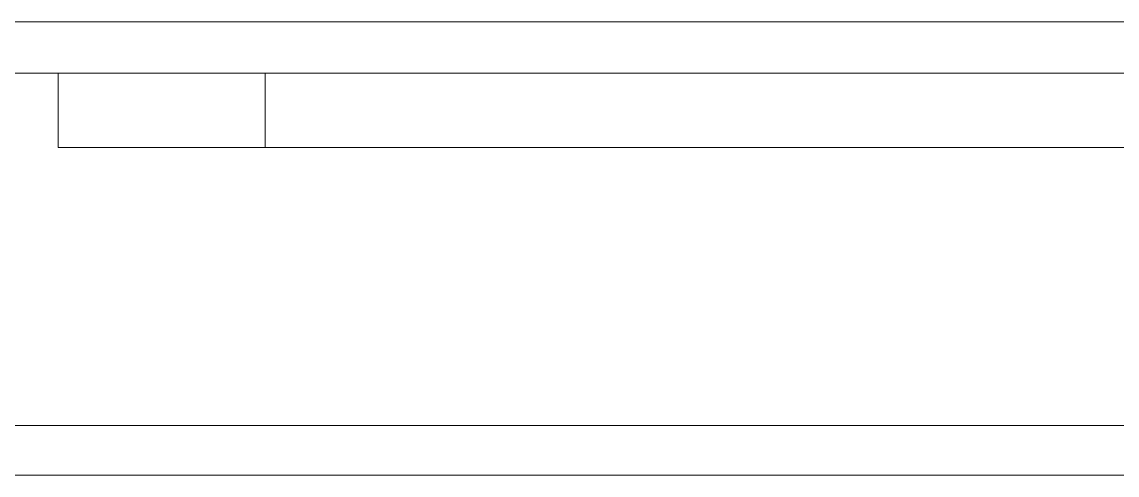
# Model space of a CAD drawing. Header units: inches. Extents: x 3268 to 7018, y 976 to 6708.
# Drawn here: x 5676.188 to 5677.716, y 3497.787 to 3498.419 of the extents above; entities that cross this region are included whole.
import ezdxf

# ---------------------------------------------------------------- set-up
doc = ezdxf.new("R2010")
doc.units = ezdxf.units.IN
doc.header["$MEASUREMENT"] = 0
doc.layers.add('G-IMPT', color=8, linetype='Continuous', lineweight=9)
doc.layers.add('Q-SPCQ', color=91, linetype='Continuous', lineweight=9)

# ---------------------------------------------------------------- blocks, each defined once
blk = doc.blocks.new('Main Locker for Revit - LKR-1_10_autocad_dwg_PRT-007-1-1-9311825-Overall Retail Plan Opt 2')
at = {"layer": 'G-IMPT', "color": 133}
for p, q in [((13.7192, -6.6677), (13.7192, -6.7717)), ((13.7192, -6.7717), (13.7192, -6.6677)), ((14.0079, -6.6677), (14.0079, -6.7717)), ((14.0079, -6.7717), (13.7192, -6.7717)), ((13.7192, -6.7717), (14.0079, -6.7717)), ((19.4306, -6.7717), (14.0079, -6.7717))]:
    blk.add_line(p, q, dxfattribs=at)
blk = doc.blocks.new('Main Locker for Revit - LKR-1_10_autocad_dwg_PRT-007-1-1_DEFAULT-9311827-Overall Retail Plan Opt 2')
blk.add_blockref('Main Locker for Revit - LKR-1_10_autocad_dwg_PRT-007-1-1-9311825-Overall Retail Plan Opt 2', (0, 0))
blk = doc.blocks.new('Main Locker for Revit - LKR-1_10_autocad_dwg_ASY-003-9311829-Overall Retail Plan Opt 2')
blk.add_blockref('Main Locker for Revit - LKR-1_10_autocad_dwg_PRT-007-1-1_DEFAULT-9311827-Overall Retail Plan Opt 2', (0, 0))
blk = doc.blocks.new('Main Locker for Revit - LKR-1_10_autocad_dwg_PRT-004-1-9311836-Overall Retail Plan Opt 2')
at = {"layer": 'G-IMPT', "color": 133}
for p, q in [((-1.8413, -6.5963), (35.4047, -6.5963)), ((-1.8413, -6.6677), (35.4047, -6.6677)), ((35.4047, -6.6677), (-1.8413, -6.6677))]:
    blk.add_line(p, q, dxfattribs=at)
blk = doc.blocks.new('Main Locker for Revit - LKR-1_10_autocad_dwg_PRT-004-1$1$ATF-9311840-Overall Retail Plan Opt 2')
blk.add_blockref('Main Locker for Revit - LKR-1_10_autocad_dwg_PRT-004-1-9311836-Overall Retail Plan Opt 2', (0, 0))
blk = doc.blocks.new('Main Locker for Revit - LKR-1_10_autocad_dwg_PRT-012-1-2-V91-Overall Retail Plan Opt 2')
at = {"layer": 'G-IMPT', "color": 133}
for p, q in [((16.2354, -7.1597), (-0.7323, -7.1597)), ((-0.7323, -7.2287), (16.6172, -7.2287)), ((16.1072, -7.2287), (-0.7323, -7.2287))]:
    blk.add_line(p, q, dxfattribs=at)
blk = doc.blocks.new('Main Locker for Revit - LKR-1_10_autocad_dwg_PRT-012-1-2$1$ATF-V92-Overall Retail Plan Opt 2')
blk.add_blockref('Main Locker for Revit - LKR-1_10_autocad_dwg_PRT-012-1-2-V91-Overall Retail Plan Opt 2', (0, 0))
blk = doc.blocks.new('Main Locker for Revit - LKR-1_10_autocad_dwg_LKR-1_10_A-9311910-Overall Retail Plan Opt 2')
for name in ['Main Locker for Revit - LKR-1_10_autocad_dwg_PRT-004-1$1$ATF-9311840-Overall Retail Plan Opt 2', 'Main Locker for Revit - LKR-1_10_autocad_dwg_PRT-012-1-2$1$ATF-V92-Overall Retail Plan Opt 2', 'Main Locker for Revit - LKR-1_10_autocad_dwg_ASY-003-9311829-Overall Retail Plan Opt 2']:
    blk.add_blockref(name, (0, 0))
blk = doc.blocks.new('Main Locker for Revit - LKR-1_10_autocad_dwg-9311801-Overall Retail Plan Opt 2')
blk.add_blockref('Main Locker for Revit - LKR-1_10_autocad_dwg_LKR-1_10_A-9311910-Overall Retail Plan Opt 2', (0, 0))
blk = doc.blocks.new('Main Locker for Revit - Main Locker for Revit-9311911-Overall Retail Plan Opt 2')
blk.add_blockref('Main Locker for Revit - LKR-1_10_autocad_dwg-9311801-Overall Retail Plan Opt 2', (1.9693, -15.5823))
blk = doc.blocks.new('Arch_5 Points - Units and Amenities_v2022_rvt-1-Overall Retail Plan Opt 2')
at = {"layer": 'Q-SPCQ', "color": 133, "lineweight": 9}
blk.add_blockref('Main Locker for Revit - Main Locker for Revit-9311911-Overall Retail Plan Opt 2', (5660.5497, 3520.5976), dxfattribs=at)

msp = doc.modelspace()

# ---------------------------------------------------------------- block references
at = {"lineweight": 5}
msp.add_blockref('Arch_5 Points - Units and Amenities_v2022_rvt-1-Overall Retail Plan Opt 2', (0, 0), dxfattribs=at)

doc.saveas('drawing.dxf')
